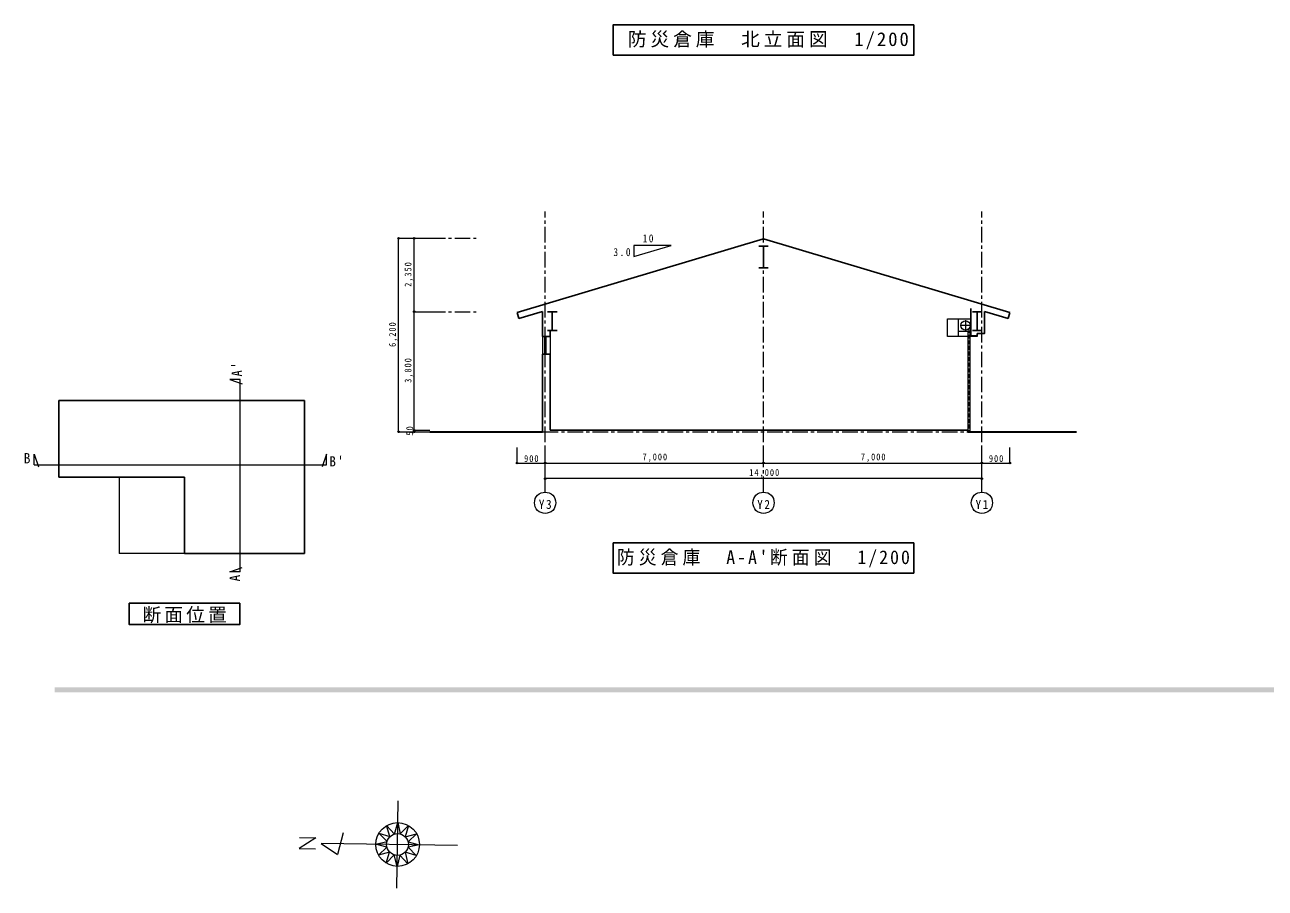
# Model space of a CAD drawing. Units: millimetres at full size. Extents: x -39183 to 40344, y -33997 to 27899.
# Drawn here: x -39183 to 581, y -33997 to -6332 of the extents above; entities that cross this region are included whole.
import ezdxf
from ezdxf.enums import TextEntityAlignment as Align

# ---------------------------------------------------------------- set-up
doc = ezdxf.new("R2010")
doc.units = ezdxf.units.MM
doc.header["$LTSCALE"] = 100
doc.header["$PDMODE"] = 32
doc.header["$PDSIZE"] = 50
doc.linetypes.add('CHAIN1', pattern=[8, 5, -1, 1, -1])
doc.linetypes.add('DASHED1', pattern=[1.8, 1.2, -0.6])
for name, color, linetype, lineweight in [('1-1_極細線', 4, 'Continuous', 9), ('1-2_細線', 7, 'Continuous', 18), ('1-3_中線', 3, 'Continuous', 25), ('1-4_太線', 2, 'Continuous', 35), ('1-8_ﾊｯﾁﾝｸﾞ', 4, 'Continuous', 9), ('1-A_中芯線', 4, 'CHAIN1', 9), ('1-D_文字', 7, 'Continuous', 18), ('1-E_寸法', 4, 'Continuous', 9)]:
    doc.layers.add(name, color=color, linetype=linetype, lineweight=lineweight)
doc.layers.add('F-D', color=150, linetype='Continuous')
doc.styles.add('ＭＳ ゴシック', font='')
doc.styles.get('ＭＳ ゴシック').set_extended_font_data('MS Gothic')

# ---------------------------------------------------------------- blocks, each defined once
blk = doc.blocks.new('0123')
at = {"layer": '1-D_文字'}
blk.add_circle((0, 0), 342, dxfattribs=at)

msp = doc.modelspace()

# ---------------------------------------------------------------- linework, layer by layer
at = {"layer": '1-1_極細線'}
for p, q in [((-22582.8, -16323.6), (-22582.8, -16883.6)), ((-22526.8, -16323.6), (-22526.8, -16883.6)), ((-22476.8, -16323.6), (-22476.8, -16883.6)), ((-22344.3, -16323.6), (-22344.3, -16883.6)), ((-36162.8, -20823), (-36162.8, -23273)), ((-34062.8, -23273), (-36162.8, -23273))]:
    msp.add_line(p, q, dxfattribs=at)
at = {"layer": '1-2_細線'}
for p, q in [((-8851.8, -16293.6), (-8851.8, -16323.6)), ((-8651.8, -16293.6), (-8851.8, -16293.6)), ((-32614.7, -17701.5), (-32215.1, -17839.9)), ((-32277.6, -17701.5), (-32614.7, -17701.5)), ((-32277.6, -23859.6), (-32277.6, -17701.5)), ((-38885.2, -20090.9), (-38746.7, -20490.5)), ((-38885.2, -20427.9), (-38885.2, -20090.9))]:
    msp.add_line(p, q, dxfattribs=at)
at = {"layer": '1-2_細線', "lineweight": 13}
for p, q in [((-27253.8, -33997.2), (-27212.8, -31197.5)), ((-28978, -32221.8), (-29163.2, -32919.1))]:
    msp.add_line(p, q, dxfattribs=at)
at = {"layer": '1-2_細線'}
msp.add_lwpolyline([(-19657.6, -13399.3), (-19657.6, -13759.3), (-18457.6, -13399.3)], close=True, dxfattribs=at)
for points in [[(-8651.8, -16293.6), (-8651.8, -16323.6), (-8851.8, -16323.6)], [(-38885.2, -20427.9), (-29514.2, -20427.9), (-29514.2, -20090.9), (-29652.6, -20490.5)], [(-32277.6, -23859.6), (-32614.7, -23859.6), (-32215.1, -23721.2)]]:
    msp.add_lwpolyline(points, dxfattribs=at)
at = {"layer": '1-2_細線', "lineweight": 13}
msp.add_lwpolyline([(-27572.6, -32683), (-27937.1, -32590.7), (-27568.4, -32496.5), (-27833.7, -32237.5), (-27476.3, -32345.4), (-27582.7, -31990.8), (-27333.3, -32261.9), (-27223, -31897.4), (-27152.2, -32256.9), (-26883.6, -31991), (-26985.3, -32350.4), (-26622, -32256.3), (-26893.9, -32511.7), (-26540.7, -32607.4), (-26895.1, -32687.5), (-26631.6, -32955.1), (-26988.6, -32847.6), (-26900.6, -33213.2), (-27162.2, -32940.1), (-27243.5, -33297.3), (-27343.1, -32929.7), (-27601.1, -33192.9), (-27487.4, -32838), (-27844.5, -32938.4)], close=True, dxfattribs=at)
for points in [[(-30380.4, -32376.3), (-29855.4, -32384), (-30385.5, -32726.2), (-29860.6, -32733.9)], [(-25308.5, -32625.5), (-29683, -32561.5), (-29163.2, -32919.1)]]:
    msp.add_lwpolyline(points, dxfattribs=at)
for radius in [700, 350]:
    msp.add_circle((-27233.3, -32597.3), radius, dxfattribs=at)
at = {"layer": '1-3_中線'}
for p, q in [((-23401.8, -15554.8), (-15501.8, -13184.8)), ((-15351.8, -13423.6), (-15651.8, -13423.6)), ((-7601.8, -15554.8), (-15501.8, -13184.8)), ((-15501.8, -13423.6), (-15501.8, -14123.6)), ((-15651.8, -14123.6), (-15351.8, -14123.6)), ((-8851.8, -15418.6), (-8851.8, -16293.6)), ((-23401.8, -15554.8), (-23344.4, -15746.3)), ((-23344.4, -15746.3), (-22582.8, -15517.9)), ((-22582.8, -16323.6), (-22582.8, -15517.9)), ((-22121.8, -15523.6), (-22421.8, -15523.6)), ((-22271.8, -15523.6), (-22271.8, -16123.6)), ((-8501.8, -15523.6), (-8801.8, -15523.6)), ((-8651.8, -15523.6), (-8651.8, -16123.6)), ((-7659.3, -15746.3), (-8420.8, -15517.9)), ((-7601.8, -15554.8), (-7659.3, -15746.3)), ((-22421.8, -16123.6), (-22121.8, -16123.6)), ((-22344.3, -16123.6), (-22344.3, -16323.6)), ((-8801.8, -16123.6), (-8501.8, -16123.6)), ((-8651.8, -16293.6), (-8651.8, -16223.6)), ((-22344.3, -16323.6), (-22582.8, -16323.6)), ((-22582.8, -19373.6), (-22582.8, -16883.6)), ((-22344.3, -16883.6), (-22582.8, -16883.6)), ((-22344.3, -16883.6), (-22344.3, -19323.6)), ((-38087.8, -20823), (-38087.8, -18373)), ((-38087.8, -18373), (-30212.8, -18373)), ((-30212.8, -18373), (-30212.8, -23273)), ((-8951.8, -19323.6), (-22344.3, -19323.6)), ((-8951.8, -19323.6), (-8951.8, -19373.6)), ((-34062.8, -20823), (-38087.8, -20823)), ((-34062.8, -23273), (-34062.8, -20823)), ((-20320.1, -22932.5), (-10683.5, -22932.5)), ((-10683.5, -23905.2), (-10683.5, -22932.5)), ((-30212.8, -23273), (-34062.8, -23273))]:
    msp.add_line(p, q, dxfattribs=at)
for points in [[(-20320.1, -7304.6), (-20320.1, -6331.9), (-10683.5, -6331.9)], [(-20320.1, -7304.6), (-10683.5, -7304.6), (-10683.5, -6331.9)], [(-8651.8, -16223.6), (-8420.8, -16223.6), (-8420.8, -15517.9)], [(-10683.5, -23905.2), (-20320.1, -23905.2), (-20320.1, -22932.5)]]:
    msp.add_lwpolyline(points, dxfattribs=at)
msp.add_lwpolyline([(-35832.4, -24869.3), (-32293.2, -24869.3), (-32293.2, -25550.2), (-35832.4, -25550.2)], close=True, dxfattribs=at)
at = {"layer": '1-4_太線'}
for p, q in [((-26201.5, -19373.6), (-22582.8, -19373.6)), ((-8951.8, -19373.6), (-5464.7, -19373.6))]:
    msp.add_line(p, q, dxfattribs=at)
at = {"layer": '1-8_ﾊｯﾁﾝｸﾞ'}
for p, q in [((-9601.8, -16323.6), (-9601.8, -15753.6)), ((-9601.8, -15753.6), (-8851.8, -15753.6)), ((-9261.8, -15753.6), (-9261.8, -16323.6)), ((-8851.8, -16323.6), (-8851.8, -15753.6)), ((-9261.8, -16153.6), (-8851.8, -16153.6)), ((-8951.8, -16173.6), (-8891.8, -16173.6)), ((-8951.8, -16173.6), (-8951.8, -19323.6)), ((-8891.8, -16173.6), (-8891.8, -19373.6)), ((-8951.8, -16323.6), (-9601.8, -16323.6)), ((-8851.8, -16323.6), (-8891.8, -16323.6))]:
    msp.add_line(p, q, dxfattribs=at)
at = {"layer": '1-8_ﾊｯﾁﾝｸﾞ', "linetype": 'CHAIN1'}
for p, q in [((-9026.8, -15793.6), (-9026.8, -16133.6)), ((-8856.8, -15963.6), (-9195, -15963.6))]:
    msp.add_line(p, q, dxfattribs=at)
at = {"layer": '1-8_ﾊｯﾁﾝｸﾞ', "color": 7, "linetype": 'DASHED1', "lineweight": 18}
msp.add_line((-8921.8, -16083.6), (-8921.8, -19373.6), dxfattribs=at)
at = {"layer": '1-8_ﾊｯﾁﾝｸﾞ'}
msp.add_circle((-9026.8, -15963.6), 150, dxfattribs=at)
at = {"layer": '1-A_中芯線'}
for p, q in [((-22501.8, -21307.1), (-22501.8, -12315.3)), ((-15501.8, -21307.1), (-15501.8, -12315.3)), ((-8501.8, -21307.1), (-8501.8, -12315.3)), ((-26201.5, -13173.6), (-24716.7, -13173.6)), ((-26201.5, -15523.6), (-24716.7, -15523.6)), ((-22582.8, -19373.6), (-8951.8, -19373.6))]:
    msp.add_line(p, q, dxfattribs=at)
at = {"layer": '1-E_寸法'}
for p, q in [((-27201.5, -13173.6), (-26701.5, -13173.6)), ((-27201.5, -19373.6), (-27201.5, -13173.6)), ((-26701.5, -13173.6), (-26201.5, -13173.6)), ((-26701.5, -15523.6), (-26701.5, -13173.6)), ((-26701.5, -15523.6), (-26201.5, -15523.6)), ((-26701.5, -19323.6), (-26701.5, -15523.6)), ((-27201.5, -19373.6), (-26701.5, -19373.6)), ((-26701.5, -19323.6), (-26201.5, -19323.6)), ((-26701.5, -19373.6), (-26701.5, -19323.6)), ((-26701.5, -19373.6), (-26201.5, -19373.6)), ((-23401.8, -20373.6), (-23401.8, -19873.6)), ((-22501.8, -20373.6), (-22501.8, -19873.6)), ((-15501.8, -20373.6), (-15501.8, -19873.6)), ((-8501.8, -20373.6), (-8501.8, -19873.6)), ((-7601.8, -20373.6), (-7601.8, -19873.6)), ((-23401.8, -20373.6), (-22501.8, -20373.6)), ((-22501.8, -20373.6), (-15501.8, -20373.6)), ((-22501.8, -20873.6), (-22501.8, -20373.6)), ((-15501.8, -20373.6), (-8501.8, -20373.6)), ((-8501.8, -20373.6), (-7601.8, -20373.6)), ((-8501.8, -20873.6), (-8501.8, -20373.6)), ((-8501.8, -20873.6), (-22501.8, -20873.6))]:
    msp.add_line(p, q, dxfattribs=at)
at = {"layer": '1-E_寸法', "color": 2}
for p in [(-27201.5, -13173.6), (-26701.5, -13173.6), (-26701.5, -15523.6), (-27201.5, -19373.6), (-26701.5, -19323.6), (-26701.5, -19373.6), (-23401.8, -20373.6), (-22501.8, -20373.6), (-15501.8, -20373.6), (-8501.8, -20373.6), (-7601.8, -20373.6), (-22501.8, -20873.6), (-8501.8, -20873.6)]:
    msp.add_point(p, dxfattribs=at)
at = {"layer": 'F-D'}
msp.add_solid([(-38230.5, -27721.4), (-38230.5, -27561.4), (39005.4, -27721.4), (39005.4, -27561.4)], dxfattribs=at)

# ---------------------------------------------------------------- block references
at = {"layer": '1-D_文字'}
for p in [(-22501.8, -21648.8), (-15501.8, -21648.8), (-8501.8, -21648.8)]:
    msp.add_blockref('0123', p, dxfattribs=at)

# ---------------------------------------------------------------- texts
at = {"layer": '1-D_文字', "color": 3, "style": 'ＭＳ ゴシック', "width": 0.95}
msp.add_text('B', height=329.9, dxfattribs=at).set_placement((-39215.6, -20484.1), align=Align.BOTTOM_LEFT)
msp.add_text('A', height=329.9, rotation=90, dxfattribs=at).set_placement((-32185.9, -24167.5), align=Align.BOTTOM_LEFT)
at = {"layer": '1-D_文字', "color": 2, "char_height": 439.9, "attachment_point": 7, "style": 'ＭＳ ゴシック'}
for s, insert in [('\\T1.21;防災倉庫\u3000北立面図\u30001/200', (-19851.8, -7118.2)), ("\\T1.23;\\W0.95;防災倉庫\u3000A-A'断面図\u30001/200", (-20201.8, -23718.8)), ('\\T1.17;断面位置', (-35412.8, -25509.8))]:
    msp.add_mtext(s, dxfattribs=dict(at, insert=insert))
at = {"layer": '1-D_文字', "char_height": 256.6, "attachment_point": 7, "style": 'ＭＳ ゴシック'}
for s, insert in [('\\T1.33;\\W0.85;10', (-19376.2, -13306.3)), ('\\T1.34;\\W0.85;3.0', (-20311.9, -13746))]:
    msp.add_mtext(s, dxfattribs=dict(at, insert=insert))
at = {"layer": '1-D_文字', "color": 3, "insert": (-32221.2, -17601.5), "char_height": 329.9, "attachment_point": 7, "rotation": 90, "style": 'ＭＳ ゴシック'}
msp.add_mtext("\\T1.25;\\W0.9;A'", dxfattribs=at)
at = {"layer": '1-D_文字', "color": 3, "attachment_point": 7, "style": 'ＭＳ ゴシック'}
for s, insert, char_height in [("\\T1.25;\\W0.9;B'", (-29414.2, -20484.4), 329.9), ('\\T1.28;\\W0.9;Y3', (-22704.3, -21848.8), 293.3), ('\\T1.28;\\W0.9;Y2', (-15704.3, -21848.8), 293.3), ('\\T1.28;\\W0.9;Y1', (-8704.3, -21848.8), 293.3)]:
    msp.add_mtext(s, dxfattribs=dict(at, insert=insert, char_height=char_height))
at = {"layer": '1-E_寸法', "color": 7, "char_height": 219.9, "attachment_point": 7, "rotation": 90, "style": 'ＭＳ ゴシック'}
for s, insert in [('\\T1.23;\\W0.85;2,350', (-26731.5, -14728.6)), ('\\T1.23;\\W0.85;6,200', (-27231.5, -16653.6)), ('\\T1.23;\\W0.85;3,800', (-26731.5, -17803.6)), ('\\T1.23;\\W0.9;50', (-26731.5, -19496.1))]:
    msp.add_mtext(s, dxfattribs=dict(at, insert=insert))
at = {"layer": '1-E_寸法', "color": 7, "char_height": 219.9, "attachment_point": 7, "style": 'ＭＳ ゴシック'}
for s, insert in [('\\T1.23;\\W0.85;900', (-23176.8, -20343.6)), ('\\T1.23;\\W0.85;7,000', (-19381.8, -20343.6)), ('\\T1.23;\\W0.85;7,000', (-12381.8, -20343.6)), ('\\T1.23;\\W0.85;900', (-8276.8, -20343.6)), ('\\T1.24;\\W0.85;14,000', (-15959.3, -20843.6))]:
    msp.add_mtext(s, dxfattribs=dict(at, insert=insert))

doc.saveas('drawing.dxf')
